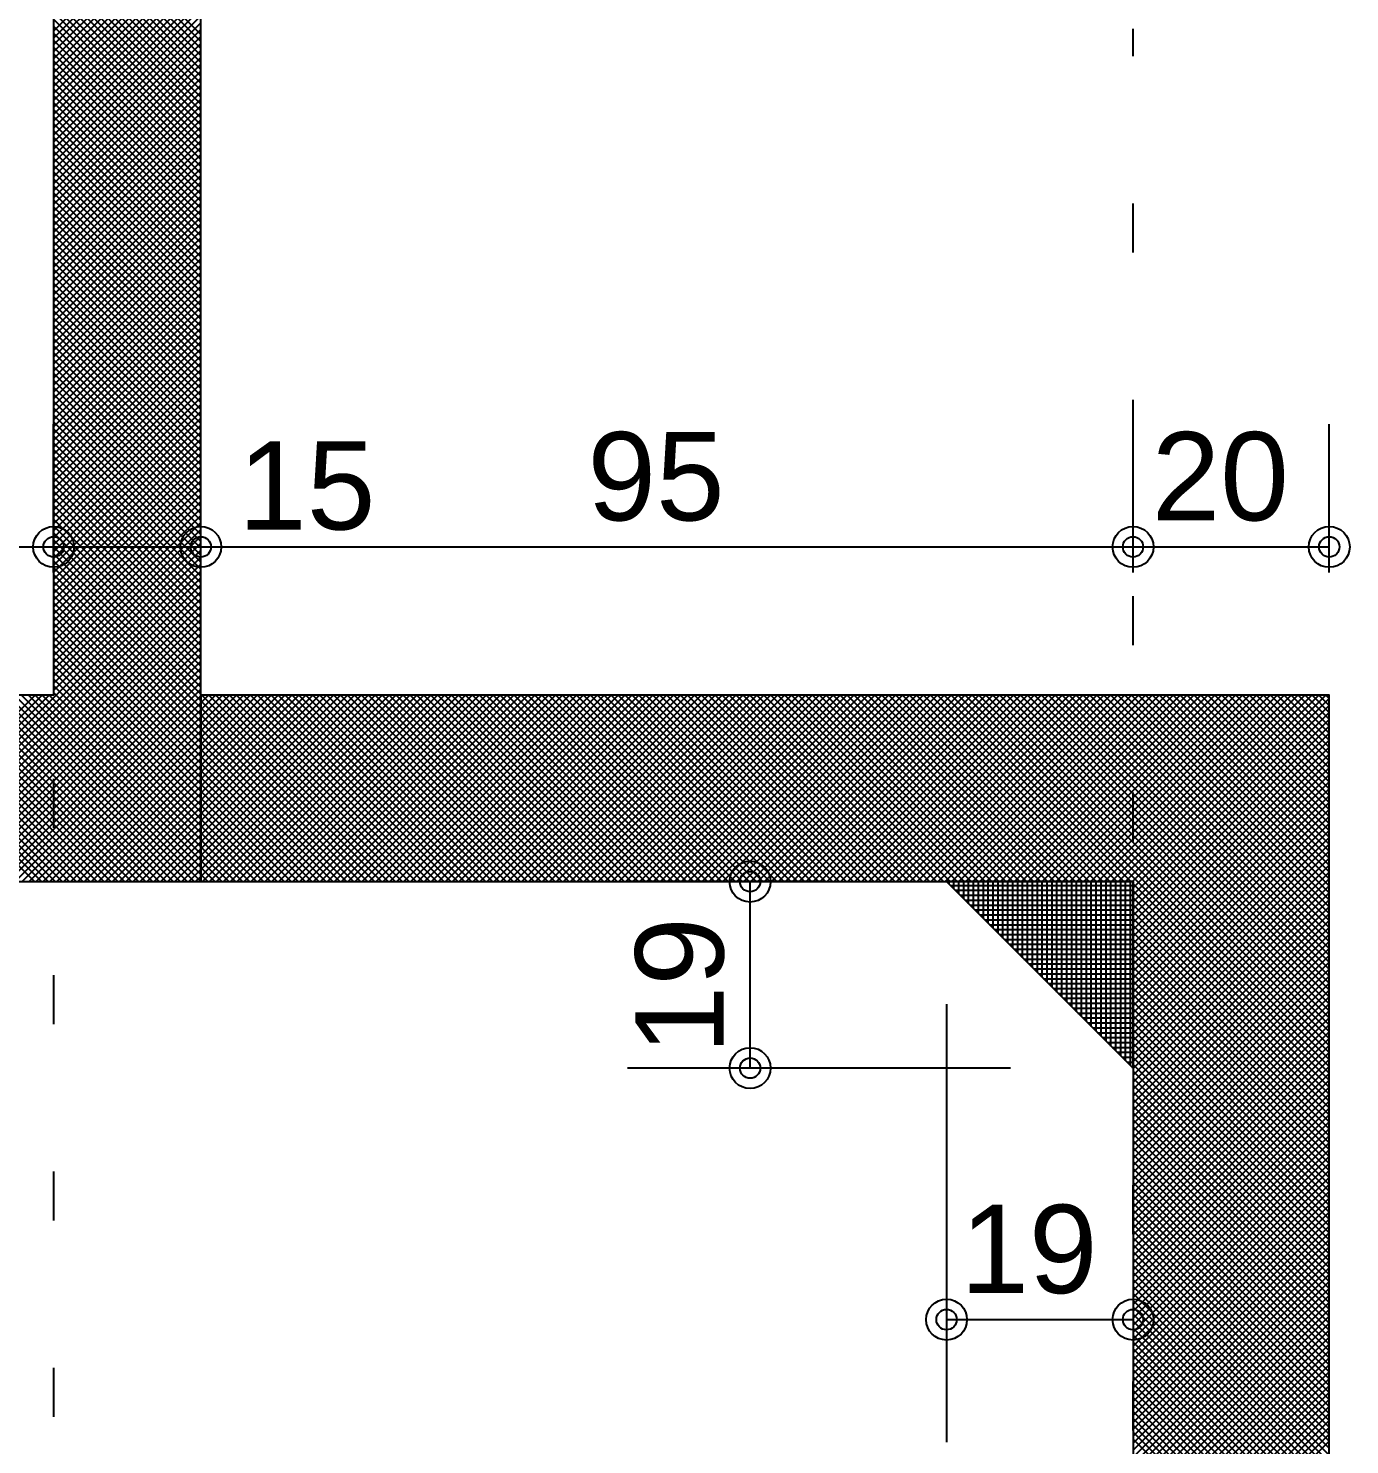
# Model space of a CAD drawing. Extents: x 0 to 119, y 0 to 84.
# Drawn here: x 70.583 to 73.277, y 66.921 to 69.806 of the extents above; entities that cross this region are included whole.
import ezdxf

# ---------------------------------------------------------------- set-up
doc = ezdxf.new("R2010")
doc.units = 0
doc.header["$MEASUREMENT"] = 0
doc.linetypes.add('ESTILO_TQS_0002', pattern=[0.4, 0.1, -0.3])
for name, color, linetype in [('10', 252, 'CONTINUOUS'), ('29', 9, 'CONTINUOUS'), ('3', 7, 'CONTINUOUS'), ('32', 250, 'CONTINUOUS'), ('6', 178, 'CONTINUOUS')]:
    doc.layers.add(name, color=color, linetype=linetype)
doc.styles.add('TQS_ARIAL', font='arial.ttf')

msp = doc.modelspace()

# ---------------------------------------------------------------- linework, layer by layer
at = {"layer": '10', "color": 252, "linetype": 'Continuous'}
msp.add_line((72.835, 68.067783), (72.835, 67.687783), dxfattribs=at)
at = {"layer": '29', "color": 9, "linetype": 'Continuous'}
for p, q in [((70.635, 69.800614), (70.935, 70.100614)), ((70.635, 70.093392), (70.935, 69.793392)), ((70.635, 69.786472), (70.935, 70.086472)), ((70.635, 70.07925), (70.935, 69.77925)), ((70.635, 69.77233), (70.935, 70.07233)), ((70.635, 70.065107), (70.935, 69.765107)), ((70.635, 69.758187), (70.935, 70.058187)), ((70.635, 70.050965), (70.935, 69.750965)), ((70.635, 69.744045), (70.935, 70.044045)), ((70.635, 70.036823), (70.935, 69.736823)), ((70.635, 69.729903), (70.935, 70.029903)), ((70.635, 70.022681), (70.935, 69.722681)), ((70.635, 69.715761), (70.935, 70.015761)), ((70.635, 70.008539), (70.935, 69.708539)), ((70.635, 69.701619), (70.935, 70.001619)), ((70.635, 69.994397), (70.935, 69.694397)), ((70.635, 69.687477), (70.935, 69.987477)), ((70.635, 69.980255), (70.935, 69.680255)), ((70.635, 69.673335), (70.935, 69.973335)), ((70.635, 69.966112), (70.935, 69.666112)), ((70.635, 69.659193), (70.935, 69.959193)), ((70.635, 69.95197), (70.935, 69.65197)), ((70.635, 69.64505), (70.935, 69.94505)), ((70.635, 69.937828), (70.935, 69.637828)), ((70.635, 69.630908), (70.935, 69.930908)), ((70.635, 69.923686), (70.935, 69.623686)), ((70.635, 69.616766), (70.935, 69.916766)), ((70.635, 69.909544), (70.935, 69.609544)), ((70.635, 69.602624), (70.935, 69.902624)), ((70.635, 69.895402), (70.935, 69.595402)), ((70.635, 69.588482), (70.935, 69.888482)), ((70.635, 69.88126), (70.935, 69.58126)), ((70.635, 69.57434), (70.935, 69.87434)), ((70.635, 69.867118), (70.935, 69.567118)), ((70.635, 69.560198), (70.935, 69.860198)), ((70.635, 69.852975), (70.935, 69.552975)), ((70.635, 69.546055), (70.935, 69.846055)), ((70.635, 69.838833), (70.935, 69.538833)), ((70.635, 69.531913), (70.935, 69.831913)), ((70.635, 69.824691), (70.935, 69.524691)), ((70.635, 69.517771), (70.935, 69.817771)), ((70.635, 69.810549), (70.935, 69.510549)), ((70.635, 69.503629), (70.935, 69.803629)), ((70.635, 69.796407), (70.935, 69.496407)), ((70.635, 69.489487), (70.935, 69.789487)), ((70.635, 69.782265), (70.935, 69.482265)), ((70.635, 69.475345), (70.935, 69.775345)), ((70.635, 69.768123), (70.935, 69.468123)), ((70.635, 69.461203), (70.935, 69.761203)), ((70.635, 69.75398), (70.935, 69.45398)), ((70.635, 69.44706), (70.935, 69.74706)), ((70.635, 69.739838), (70.935, 69.439838)), ((70.635, 69.432918), (70.935, 69.732918)), ((70.635, 69.725696), (70.935, 69.425696)), ((70.635, 69.418776), (70.935, 69.718776)), ((70.635, 69.711554), (70.935, 69.411554)), ((70.635, 69.404634), (70.935, 69.704634)), ((70.635, 69.697412), (70.935, 69.397412)), ((70.635, 69.390492), (70.935, 69.690492)), ((70.635, 69.68327), (70.935, 69.38327)), ((70.635, 69.37635), (70.935, 69.67635)), ((70.635, 69.669128), (70.935, 69.369128)), ((70.635, 69.362208), (70.935, 69.662208)), ((70.635, 69.654986), (70.935, 69.354986)), ((70.635, 69.348066), (70.935, 69.648066)), ((70.635, 69.640843), (70.935, 69.340843)), ((70.635, 69.333923), (70.935, 69.633923)), ((70.635, 69.626701), (70.935, 69.326701)), ((70.635, 69.319781), (70.935, 69.619781)), ((70.635, 69.612559), (70.935, 69.312559)), ((70.635, 69.305639), (70.935, 69.605639)), ((70.635, 69.598417), (70.935, 69.298417)), ((70.635, 69.291497), (70.935, 69.591497)), ((70.635, 69.584275), (70.935, 69.284275)), ((70.635, 69.277355), (70.935, 69.577355)), ((70.635, 69.570133), (70.935, 69.270133)), ((70.635, 69.263213), (70.935, 69.563213)), ((70.635, 69.555991), (70.935, 69.255991)), ((70.635, 69.249071), (70.935, 69.549071)), ((70.635, 69.541848), (70.935, 69.241848)), ((70.635, 69.234928), (70.935, 69.534928)), ((70.635, 69.527706), (70.935, 69.227706)), ((70.635, 69.220786), (70.935, 69.520786)), ((70.635, 69.513564), (70.935, 69.213564)), ((70.635, 69.206644), (70.935, 69.506644)), ((70.635, 69.499422), (70.935, 69.199422)), ((70.635, 69.192502), (70.935, 69.492502)), ((70.635, 69.48528), (70.935, 69.18528)), ((70.635, 69.17836), (70.935, 69.47836)), ((70.635, 69.471138), (70.935, 69.171138)), ((70.635, 69.164218), (70.935, 69.464218)), ((70.635, 69.456996), (70.935, 69.156996)), ((70.635, 69.150076), (70.935, 69.450076)), ((70.635, 69.442853), (70.935, 69.142853)), ((70.635, 69.135934), (70.935, 69.435934)), ((70.635, 69.428711), (70.935, 69.128711)), ((70.635, 69.121791), (70.935, 69.421791)), ((70.635, 69.414569), (70.935, 69.114569)), ((70.635, 69.107649), (70.935, 69.407649)), ((70.635, 69.400427), (70.935, 69.100427)), ((70.635, 69.093507), (70.935, 69.393507)), ((70.635, 69.386285), (70.935, 69.086285)), ((70.635, 69.079365), (70.935, 69.379365)), ((70.635, 69.372143), (70.935, 69.072143)), ((70.635, 69.065223), (70.935, 69.365223)), ((70.635, 69.358001), (70.935, 69.058001)), ((70.635, 69.051081), (70.935, 69.351081)), ((70.635, 69.343859), (70.935, 69.043859)), ((70.635, 69.036939), (70.935, 69.336939)), ((70.635, 69.329716), (70.935, 69.029716)), ((70.635, 69.022796), (70.935, 69.322796)), ((70.635, 69.315574), (70.935, 69.015574)), ((70.635, 69.008654), (70.935, 69.308654)), ((70.635, 69.301432), (70.935, 69.001432)), ((70.635, 68.994512), (70.935, 69.294512)), ((70.635, 69.28729), (70.935, 68.98729)), ((70.635, 68.98037), (70.935, 69.28037)), ((70.635, 69.273148), (70.935, 68.973148)), ((70.635, 68.966228), (70.935, 69.266228)), ((70.635, 69.259006), (70.935, 68.959006)), ((70.635, 68.952086), (70.935, 69.252086)), ((70.635, 69.244864), (70.935, 68.944864)), ((70.635, 68.937944), (70.935, 69.237944)), ((70.635, 69.230721), (70.935, 68.930721)), ((70.635, 68.923801), (70.935, 69.223801)), ((70.635, 69.216579), (70.935, 68.916579)), ((70.635, 68.909659), (70.935, 69.209659)), ((70.635, 69.202437), (70.935, 68.902437)), ((70.635, 68.895517), (70.935, 69.195517)), ((70.635, 69.188295), (70.935, 68.888295)), ((70.635, 68.881375), (70.935, 69.181375)), ((70.635, 69.174153), (70.935, 68.874153)), ((70.635, 68.867233), (70.935, 69.167233)), ((70.635, 69.160011), (70.935, 68.860011)), ((70.635, 68.853091), (70.935, 69.153091)), ((70.635, 69.145869), (70.935, 68.845869)), ((70.635, 68.838949), (70.935, 69.138949)), ((70.635, 69.131726), (70.935, 68.831726)), ((70.635, 68.824807), (70.935, 69.124807)), ((70.635, 69.117584), (70.935, 68.817584)), ((70.635, 68.810664), (70.935, 69.110664)), ((70.635, 69.103442), (70.935, 68.803442)), ((70.635, 68.796522), (70.935, 69.096522)), ((70.635, 69.0893), (70.935, 68.7893)), ((70.635, 68.78238), (70.935, 69.08238)), ((70.635, 69.075158), (70.935, 68.775158)), ((70.635, 68.768238), (70.935, 69.068238)), ((70.635, 69.061016), (70.935, 68.761016)), ((70.635, 68.754096), (70.935, 69.054096)), ((70.635, 69.046874), (70.935, 68.746874)), ((70.635, 68.739954), (70.935, 69.039954)), ((70.635, 69.032732), (70.935, 68.732732)), ((70.635, 68.725812), (70.935, 69.025812)), ((70.635, 69.018589), (70.935, 68.718589)), ((70.635, 68.711669), (70.935, 69.011669)), ((70.635, 69.004447), (70.935, 68.704447)), ((70.635, 68.697527), (70.935, 68.997527)), ((70.635, 68.990305), (70.935, 68.690305)), ((70.635, 68.683385), (70.935, 68.983385)), ((70.635, 68.976163), (70.935, 68.676163)), ((70.635, 68.669243), (70.935, 68.969243)), ((70.635, 68.962021), (70.935, 68.662021)), ((70.635, 68.655101), (70.935, 68.955101)), ((70.635, 68.947879), (70.935, 68.647879)), ((70.635, 68.640959), (70.935, 68.940959)), ((70.635, 68.933737), (70.935, 68.633737)), ((70.635, 68.626817), (70.935, 68.926817)), ((70.635, 68.919594), (70.935, 68.619594)), ((70.635, 68.612674), (70.935, 68.912674)), ((70.635, 68.905452), (70.935, 68.605452)), ((70.635, 68.598532), (70.935, 68.898532)), ((70.635, 68.89131), (70.935, 68.59131)), ((70.635, 68.58439), (70.935, 68.88439)), ((70.635, 68.877168), (70.935, 68.577168)), ((70.635, 68.570248), (70.935, 68.870248)), ((70.635, 68.863026), (70.935, 68.563026)), ((70.635, 68.556106), (70.935, 68.856106)), ((70.635, 68.848884), (70.935, 68.548884)), ((70.635, 68.541964), (70.935, 68.841964)), ((70.635, 68.834742), (70.935, 68.534742)), ((70.635, 68.527822), (70.935, 68.827822)), ((70.635, 68.8206), (70.935, 68.5206)), ((70.635, 68.51368), (70.935, 68.81368)), ((70.635, 68.806457), (70.935, 68.506457)), ((70.635, 68.499537), (70.935, 68.799537)), ((70.635, 68.792315), (70.935, 68.492315)), ((70.635, 68.485395), (70.935, 68.785395)), ((70.635, 68.778173), (70.935, 68.478173)), ((70.635, 68.471253), (70.935, 68.771253)), ((70.259814, 68.067783), (70.935, 68.742969)), ((70.635, 68.764031), (70.935, 68.464031)), ((70.635, 68.457111), (70.935, 68.757111)), ((70.635, 68.749889), (70.935, 68.449889)), ((70.273956, 68.067783), (70.935, 68.728827)), ((70.288098, 68.067783), (70.935, 68.714685)), ((70.635, 68.735747), (70.935, 68.435747)), ((70.635, 68.721605), (70.935, 68.421605)), ((70.30224, 68.067783), (70.935, 68.700542)), ((70.316382, 68.067783), (70.935, 68.6864)), ((70.635, 68.707462), (70.935, 68.407462)), ((70.635, 68.69332), (70.935, 68.39332)), ((70.635, 68.679178), (70.935, 68.379178)), ((70.330524, 68.067783), (70.935, 68.672258)), ((70.344667, 68.067783), (70.935, 68.658116)), ((70.635, 68.665036), (70.935, 68.365036)), ((70.635, 68.650894), (70.935, 68.350894)), ((70.358809, 68.067783), (70.935, 68.643974)), ((70.372951, 68.067783), (70.935, 68.629832)), ((70.635, 68.636752), (70.935, 68.336752)), ((70.635, 68.62261), (70.935, 68.32261)), ((70.387093, 68.067783), (70.935, 68.61569)), ((70.401235, 68.067783), (70.935, 68.601547)), ((70.635, 68.608467), (70.935, 68.308467)), ((70.635, 68.594325), (70.935, 68.294325)), ((70.415377, 68.067783), (70.935, 68.587405)), ((70.429519, 68.067783), (70.935, 68.573263)), ((70.635, 68.580183), (70.935, 68.280183)), ((70.635, 68.566041), (70.935, 68.266041)), ((70.443662, 68.067783), (70.935, 68.559121)), ((70.457804, 68.067783), (70.935, 68.544979)), ((70.635, 68.551899), (70.935, 68.251899)), ((70.635, 68.537757), (70.935, 68.237757)), ((70.471946, 68.067783), (70.935, 68.530837)), ((70.486088, 68.067783), (70.935, 68.516695)), ((70.635, 68.523615), (70.935, 68.223615)), ((70.635, 68.509473), (70.935, 68.209473)), ((70.50023, 68.067783), (70.935, 68.502553)), ((70.514372, 68.067783), (70.935, 68.48841)), ((70.635, 68.49533), (70.935, 68.19533)), ((70.635, 68.481188), (70.935, 68.181188)), ((70.528514, 68.067783), (70.935, 68.474268)), ((70.542657, 68.067783), (70.935, 68.460126)), ((70.635, 68.467046), (70.935, 68.167046)), ((70.635, 68.452904), (70.935, 68.152904)), ((70.215857, 68.447783), (70.595857, 68.067783)), ((70.217387, 68.067783), (70.597387, 68.447783)), ((70.229999, 68.447783), (70.609999, 68.067783)), ((70.23153, 68.067783), (70.61153, 68.447783)), ((70.244141, 68.447783), (70.624141, 68.067783)), ((70.245672, 68.067783), (70.625672, 68.447783)), ((70.258283, 68.447783), (70.638283, 68.067783)), ((70.272426, 68.447783), (70.652426, 68.067783)), ((70.286568, 68.447783), (70.666568, 68.067783)), ((70.30071, 68.447783), (70.68071, 68.067783)), ((70.314852, 68.447783), (70.694852, 68.067783)), ((70.328994, 68.447783), (70.708994, 68.067783)), ((70.343136, 68.447783), (70.723136, 68.067783)), ((70.357278, 68.447783), (70.737278, 68.067783)), ((70.371421, 68.447783), (70.751421, 68.067783)), ((70.385563, 68.447783), (70.765563, 68.067783)), ((70.399705, 68.447783), (70.779705, 68.067783)), ((70.413847, 68.447783), (70.793847, 68.067783)), ((70.427989, 68.447783), (70.807989, 68.067783)), ((70.442131, 68.447783), (70.822131, 68.067783)), ((70.456273, 68.447783), (70.836273, 68.067783)), ((70.470415, 68.447783), (70.850415, 68.067783)), ((70.484558, 68.447783), (70.864558, 68.067783)), ((70.4987, 68.447783), (70.8787, 68.067783)), ((70.512842, 68.447783), (70.892842, 68.067783)), ((70.526984, 68.447783), (70.906984, 68.067783)), ((70.541126, 68.447783), (70.921126, 68.067783)), ((70.555268, 68.447783), (70.935, 68.067783)), ((70.556799, 68.067783), (70.935, 68.445984)), ((70.56941, 68.447783), (70.935, 68.082193)), ((70.570941, 68.067783), (70.935, 68.431842)), ((70.583553, 68.447783), (70.935, 68.096335)), ((70.597695, 68.447783), (70.935, 68.110478)), ((70.611837, 68.447783), (70.935, 68.12462)), ((70.625979, 68.447783), (70.935, 68.138762)), ((70.935, 68.078288), (71.304494, 68.447783)), ((70.935, 68.092431), (71.290352, 68.447783)), ((70.935, 68.106573), (71.27621, 68.447783)), ((70.935, 68.120715), (71.262068, 68.447783)), ((70.935, 68.134857), (71.247926, 68.447783)), ((70.935, 68.148999), (71.233783, 68.447783)), ((70.935, 68.163141), (71.219641, 68.447783)), ((70.935, 68.177283), (71.205499, 68.447783)), ((70.935, 68.191426), (71.191357, 68.447783)), ((70.935, 68.205568), (71.177215, 68.447783)), ((70.935, 68.21971), (71.163073, 68.447783)), ((70.935, 68.233852), (71.148931, 68.447783)), ((70.935, 68.247994), (71.134789, 68.447783)), ((70.935, 68.262136), (71.120646, 68.447783)), ((70.935, 68.276278), (71.106504, 68.447783)), ((70.935, 68.290421), (71.092362, 68.447783)), ((70.935, 68.304563), (71.07822, 68.447783)), ((70.935, 68.318705), (71.064078, 68.447783)), ((70.935, 68.332847), (71.049936, 68.447783)), ((70.935, 68.346989), (71.035794, 68.447783)), ((70.935, 68.361131), (71.021651, 68.447783)), ((70.935, 68.375273), (71.007509, 68.447783)), ((70.935, 68.389415), (70.993367, 68.447783)), ((70.935, 68.403558), (70.979225, 68.447783)), ((70.935, 68.4177), (70.965083, 68.447783)), ((70.935, 68.431842), (70.950941, 68.447783)), ((70.935, 68.445984), (70.936799, 68.447783)), ((70.935, 68.435747), (71.302964, 68.067783)), ((70.935, 68.421605), (71.288822, 68.067783)), ((70.937106, 68.447783), (71.317106, 68.067783)), ((70.938636, 68.067783), (71.318636, 68.447783)), ((70.951248, 68.447783), (71.331248, 68.067783)), ((70.952778, 68.067783), (71.332778, 68.447783)), ((70.96539, 68.447783), (71.34539, 68.067783)), ((70.966921, 68.067783), (71.346921, 68.447783)), ((70.979532, 68.447783), (71.359532, 68.067783)), ((70.981063, 68.067783), (71.361063, 68.447783)), ((70.993674, 68.447783), (71.373674, 68.067783)), ((70.995205, 68.067783), (71.375205, 68.447783)), ((71.007817, 68.447783), (71.387817, 68.067783)), ((71.009347, 68.067783), (71.389347, 68.447783)), ((71.021959, 68.447783), (71.401959, 68.067783)), ((71.023489, 68.067783), (71.403489, 68.447783)), ((71.036101, 68.447783), (71.416101, 68.067783)), ((71.037631, 68.067783), (71.417631, 68.447783)), ((71.050243, 68.447783), (71.430243, 68.067783)), ((71.051773, 68.067783), (71.431773, 68.447783)), ((71.064385, 68.447783), (71.444385, 68.067783)), ((71.065916, 68.067783), (71.445916, 68.447783)), ((71.078527, 68.447783), (71.458527, 68.067783)), ((71.080058, 68.067783), (71.460058, 68.447783)), ((71.092669, 68.447783), (71.472669, 68.067783)), ((71.0942, 68.067783), (71.4742, 68.447783)), ((71.106812, 68.447783), (71.486812, 68.067783)), ((71.108342, 68.067783), (71.488342, 68.447783)), ((71.120954, 68.447783), (71.500954, 68.067783)), ((71.122484, 68.067783), (71.502484, 68.447783)), ((71.135096, 68.447783), (71.515096, 68.067783)), ((71.136626, 68.067783), (71.516626, 68.447783)), ((71.149238, 68.447783), (71.529238, 68.067783)), ((71.150768, 68.067783), (71.530768, 68.447783)), ((71.16338, 68.447783), (71.54338, 68.067783)), ((71.16491, 68.067783), (71.54491, 68.447783)), ((71.177522, 68.447783), (71.557522, 68.067783)), ((71.179053, 68.067783), (71.559053, 68.447783)), ((71.191664, 68.447783), (71.571664, 68.067783)), ((71.193195, 68.067783), (71.573195, 68.447783)), ((71.205807, 68.447783), (71.585807, 68.067783)), ((71.207337, 68.067783), (71.587337, 68.447783)), ((71.219949, 68.447783), (71.599949, 68.067783)), ((71.221479, 68.067783), (71.601479, 68.447783)), ((71.234091, 68.447783), (71.614091, 68.067783)), ((71.235621, 68.067783), (71.615621, 68.447783)), ((71.248233, 68.447783), (71.628233, 68.067783)), ((71.249763, 68.067783), (71.629763, 68.447783)), ((71.262375, 68.447783), (71.642375, 68.067783)), ((71.263905, 68.067783), (71.643905, 68.447783)), ((71.276517, 68.447783), (71.656517, 68.067783)), ((71.278048, 68.067783), (71.658048, 68.447783)), ((71.290659, 68.447783), (71.670659, 68.067783)), ((71.29219, 68.067783), (71.67219, 68.447783)), ((71.304801, 68.447783), (71.684801, 68.067783)), ((71.306332, 68.067783), (71.686332, 68.447783)), ((71.318944, 68.447783), (71.698944, 68.067783)), ((71.320474, 68.067783), (71.700474, 68.447783)), ((71.333086, 68.447783), (71.713086, 68.067783)), ((71.334616, 68.067783), (71.714616, 68.447783)), ((71.347228, 68.447783), (71.727228, 68.067783)), ((71.348758, 68.067783), (71.728758, 68.447783)), ((71.36137, 68.447783), (71.74137, 68.067783)), ((71.3629, 68.067783), (71.7429, 68.447783)), ((71.375512, 68.447783), (71.755512, 68.067783)), ((71.377043, 68.067783), (71.757043, 68.447783)), ((71.389654, 68.447783), (71.769654, 68.067783)), ((71.391185, 68.067783), (71.771185, 68.447783)), ((71.403796, 68.447783), (71.783796, 68.067783)), ((71.405327, 68.067783), (71.785327, 68.447783)), ((71.417939, 68.447783), (71.797939, 68.067783)), ((71.419469, 68.067783), (71.799469, 68.447783)), ((71.432081, 68.447783), (71.812081, 68.067783)), ((71.433611, 68.067783), (71.813611, 68.447783)), ((71.446223, 68.447783), (71.826223, 68.067783)), ((71.447753, 68.067783), (71.827753, 68.447783)), ((71.460365, 68.447783), (71.840365, 68.067783)), ((71.461895, 68.067783), (71.841895, 68.447783)), ((71.474507, 68.447783), (71.854507, 68.067783)), ((71.476037, 68.067783), (71.856037, 68.447783)), ((71.488649, 68.447783), (71.868649, 68.067783)), ((71.49018, 68.067783), (71.87018, 68.447783)), ((71.502791, 68.447783), (71.882791, 68.067783)), ((71.504322, 68.067783), (71.884322, 68.447783)), ((71.516934, 68.447783), (71.896934, 68.067783)), ((71.518464, 68.067783), (71.898464, 68.447783)), ((71.531076, 68.447783), (71.911076, 68.067783)), ((71.532606, 68.067783), (71.912606, 68.447783)), ((71.545218, 68.447783), (71.925218, 68.067783)), ((71.546748, 68.067783), (71.926748, 68.447783)), ((71.55936, 68.447783), (71.93936, 68.067783)), ((71.56089, 68.067783), (71.94089, 68.447783)), ((71.573502, 68.447783), (71.953502, 68.067783)), ((71.575032, 68.067783), (71.955032, 68.447783)), ((71.587644, 68.447783), (71.967644, 68.067783)), ((71.589175, 68.067783), (71.969175, 68.447783)), ((71.601786, 68.447783), (71.981786, 68.067783)), ((71.603317, 68.067783), (71.983317, 68.447783)), ((71.615928, 68.447783), (71.995928, 68.067783)), ((71.617459, 68.067783), (71.997459, 68.447783)), ((71.630071, 68.447783), (72.010071, 68.067783)), ((71.631601, 68.067783), (72.011601, 68.447783)), ((71.644213, 68.447783), (72.024213, 68.067783)), ((71.645743, 68.067783), (72.025743, 68.447783)), ((71.658355, 68.447783), (72.038355, 68.067783)), ((71.659885, 68.067783), (72.039885, 68.447783)), ((71.672497, 68.447783), (72.052497, 68.067783)), ((71.674027, 68.067783), (72.054027, 68.447783)), ((71.686639, 68.447783), (72.066639, 68.067783)), ((71.688169, 68.067783), (72.068169, 68.447783)), ((71.700781, 68.447783), (72.080781, 68.067783)), ((71.702312, 68.067783), (72.082312, 68.447783)), ((71.714923, 68.447783), (72.094923, 68.067783)), ((71.716454, 68.067783), (72.096454, 68.447783)), ((71.729066, 68.447783), (72.109066, 68.067783)), ((71.730596, 68.067783), (72.110596, 68.447783)), ((71.743208, 68.447783), (72.123208, 68.067783)), ((71.744738, 68.067783), (72.124738, 68.447783)), ((71.75735, 68.447783), (72.13735, 68.067783)), ((71.75888, 68.067783), (72.13888, 68.447783)), ((71.771492, 68.447783), (72.151492, 68.067783)), ((71.773022, 68.067783), (72.153022, 68.447783)), ((71.785634, 68.447783), (72.165634, 68.067783)), ((71.787164, 68.067783), (72.167164, 68.447783)), ((71.799776, 68.447783), (72.179776, 68.067783)), ((71.801307, 68.067783), (72.181307, 68.447783)), ((71.813918, 68.447783), (72.193918, 68.067783)), ((71.815449, 68.067783), (72.195449, 68.447783)), ((71.82806, 68.447783), (72.20806, 68.067783)), ((71.829591, 68.067783), (72.209591, 68.447783)), ((71.842203, 68.447783), (72.222203, 68.067783)), ((71.843733, 68.067783), (72.223733, 68.447783)), ((71.856345, 68.447783), (72.236345, 68.067783)), ((71.857875, 68.067783), (72.237875, 68.447783)), ((71.870487, 68.447783), (72.250487, 68.067783)), ((71.872017, 68.067783), (72.252017, 68.447783)), ((71.884629, 68.447783), (72.264629, 68.067783)), ((71.886159, 68.067783), (72.266159, 68.447783)), ((71.898771, 68.447783), (72.278771, 68.067783)), ((71.900302, 68.067783), (72.280302, 68.447783)), ((71.912913, 68.447783), (72.292913, 68.067783)), ((71.914444, 68.067783), (72.294444, 68.447783)), ((71.927055, 68.447783), (72.307055, 68.067783)), ((71.928586, 68.067783), (72.308586, 68.447783)), ((71.941198, 68.447783), (72.321198, 68.067783)), ((71.942728, 68.067783), (72.322728, 68.447783)), ((71.95534, 68.447783), (72.33534, 68.067783)), ((71.95687, 68.067783), (72.33687, 68.447783)), ((71.969482, 68.447783), (72.349482, 68.067783)), ((71.971012, 68.067783), (72.351012, 68.447783)), ((71.983624, 68.447783), (72.363624, 68.067783)), ((71.985154, 68.067783), (72.365154, 68.447783)), ((71.997766, 68.447783), (72.377766, 68.067783)), ((71.999296, 68.067783), (72.379296, 68.447783)), ((72.011908, 68.447783), (72.391908, 68.067783)), ((72.013439, 68.067783), (72.393439, 68.447783)), ((72.02605, 68.447783), (72.40605, 68.067783)), ((72.027581, 68.067783), (72.407581, 68.447783)), ((72.040193, 68.447783), (72.420193, 68.067783)), ((72.041723, 68.067783), (72.421723, 68.447783)), ((72.054335, 68.447783), (72.434335, 68.067783)), ((72.055865, 68.067783), (72.435865, 68.447783)), ((72.068477, 68.447783), (72.448477, 68.067783)), ((72.070007, 68.067783), (72.450007, 68.447783)), ((72.082619, 68.447783), (72.462619, 68.067783)), ((72.084149, 68.067783), (72.464149, 68.447783)), ((72.096761, 68.447783), (72.476761, 68.067783)), ((72.098291, 68.067783), (72.478291, 68.447783)), ((72.110903, 68.447783), (72.490903, 68.067783)), ((72.112434, 68.067783), (72.492434, 68.447783)), ((72.125045, 68.447783), (72.505045, 68.067783)), ((72.126576, 68.067783), (72.506576, 68.447783)), ((72.139187, 68.447783), (72.519187, 68.067783)), ((72.140718, 68.067783), (72.520718, 68.447783)), ((72.15333, 68.447783), (72.53333, 68.067783)), ((72.15486, 68.067783), (72.53486, 68.447783)), ((72.167472, 68.447783), (72.547472, 68.067783)), ((72.169002, 68.067783), (72.549002, 68.447783)), ((72.181614, 68.447783), (72.561614, 68.067783)), ((72.183144, 68.067783), (72.563144, 68.447783)), ((72.195756, 68.447783), (72.575756, 68.067783)), ((72.197286, 68.067783), (72.577286, 68.447783)), ((72.209898, 68.447783), (72.589898, 68.067783)), ((72.211429, 68.067783), (72.591429, 68.447783)), ((72.22404, 68.447783), (72.60404, 68.067783)), ((72.225571, 68.067783), (72.605571, 68.447783)), ((72.238182, 68.447783), (72.618182, 68.067783)), ((72.239713, 68.067783), (72.619713, 68.447783)), ((72.252325, 68.447783), (72.632325, 68.067783)), ((72.253855, 68.067783), (72.633855, 68.447783)), ((72.266467, 68.447783), (72.646467, 68.067783)), ((72.267997, 68.067783), (72.647997, 68.447783)), ((72.280609, 68.447783), (72.660609, 68.067783)), ((72.282139, 68.067783), (72.662139, 68.447783)), ((72.294751, 68.447783), (72.674751, 68.067783)), ((72.296281, 68.067783), (72.676281, 68.447783)), ((72.308893, 68.447783), (72.688893, 68.067783)), ((72.310423, 68.067783), (72.690423, 68.447783)), ((72.323035, 68.447783), (72.703035, 68.067783)), ((72.324566, 68.067783), (72.704566, 68.447783)), ((72.337177, 68.447783), (72.717177, 68.067783)), ((72.338708, 68.067783), (72.718708, 68.447783)), ((72.35132, 68.447783), (72.73132, 68.067783)), ((72.35285, 68.067783), (72.73285, 68.447783)), ((72.365462, 68.447783), (72.745462, 68.067783)), ((72.366992, 68.067783), (72.746992, 68.447783)), ((72.379604, 68.447783), (72.759604, 68.067783)), ((72.381134, 68.067783), (72.761134, 68.447783)), ((72.393746, 68.447783), (72.773746, 68.067783)), ((72.395276, 68.067783), (72.775276, 68.447783)), ((72.407888, 68.447783), (72.787888, 68.067783)), ((72.409418, 68.067783), (72.789418, 68.447783)), ((72.42203, 68.447783), (72.80203, 68.067783)), ((72.423561, 68.067783), (72.803561, 68.447783)), ((72.436172, 68.447783), (72.816172, 68.067783)), ((72.437703, 68.067783), (72.817703, 68.447783)), ((72.450314, 68.447783), (72.830314, 68.067783)), ((72.451845, 68.067783), (72.831845, 68.447783)), ((72.464457, 68.447783), (73.235, 67.677239)), ((72.465987, 68.067783), (72.845987, 68.447783)), ((72.478599, 68.447783), (73.235, 67.691382)), ((72.480129, 68.067783), (72.860129, 68.447783)), ((72.492741, 68.447783), (73.235, 67.705524)), ((72.494271, 68.067783), (72.874271, 68.447783)), ((72.506883, 68.447783), (73.235, 67.719666)), ((72.508413, 68.067783), (72.888413, 68.447783)), ((72.521025, 68.447783), (73.235, 67.733808)), ((72.522555, 68.067783), (72.902555, 68.447783)), ((72.535167, 68.447783), (73.235, 67.74795)), ((72.536698, 68.067783), (72.916698, 68.447783)), ((72.549309, 68.447783), (73.235, 67.762092)), ((72.55084, 68.067783), (72.93084, 68.447783)), ((72.563452, 68.447783), (73.235, 67.776234)), ((72.564982, 68.067783), (72.944982, 68.447783)), ((72.577594, 68.447783), (73.235, 67.790377)), ((72.579124, 68.067783), (72.959124, 68.447783)), ((72.591736, 68.447783), (73.235, 67.804519)), ((72.593266, 68.067783), (72.973266, 68.447783)), ((72.605878, 68.447783), (73.235, 67.818661)), ((72.607408, 68.067783), (72.987408, 68.447783)), ((72.62002, 68.447783), (73.235, 67.832803)), ((72.62155, 68.067783), (73.00155, 68.447783)), ((72.634162, 68.447783), (73.235, 67.846945)), ((72.635693, 68.067783), (73.015693, 68.447783)), ((72.648304, 68.447783), (73.235, 67.861087)), ((72.649835, 68.067783), (73.029835, 68.447783)), ((72.662446, 68.447783), (73.235, 67.875229)), ((72.663977, 68.067783), (73.043977, 68.447783)), ((72.676589, 68.447783), (73.235, 67.889372)), ((72.678119, 68.067783), (73.058119, 68.447783)), ((72.690731, 68.447783), (73.235, 67.903514)), ((72.692261, 68.067783), (73.072261, 68.447783)), ((72.704873, 68.447783), (73.235, 67.917656)), ((72.706403, 68.067783), (73.086403, 68.447783)), ((72.719015, 68.447783), (73.235, 67.931798)), ((72.720545, 68.067783), (73.100545, 68.447783)), ((72.733157, 68.447783), (73.235, 67.94594)), ((72.734688, 68.067783), (73.114688, 68.447783)), ((72.747299, 68.447783), (73.235, 67.960082)), ((72.74883, 68.067783), (73.12883, 68.447783)), ((72.761441, 68.447783), (73.235, 67.974224)), ((72.762972, 68.067783), (73.142972, 68.447783)), ((72.775584, 68.447783), (73.235, 67.988366)), ((72.777114, 68.067783), (73.157114, 68.447783)), ((72.789726, 68.447783), (73.235, 68.002509)), ((72.791256, 68.067783), (73.171256, 68.447783)), ((72.803868, 68.447783), (73.235, 68.016651)), ((72.805398, 68.067783), (73.185398, 68.447783)), ((72.81801, 68.447783), (73.235, 68.030793)), ((72.81954, 68.067783), (73.19954, 68.447783)), ((72.832152, 68.447783), (73.235, 68.044935)), ((72.833682, 68.067783), (73.213682, 68.447783)), ((72.835, 68.054958), (73.227825, 68.447783)), ((72.835, 68.040816), (73.235, 68.440816)), ((72.835, 68.026674), (73.235, 68.426674)), ((72.846294, 68.447783), (73.235, 68.059077)), ((72.860436, 68.447783), (73.235, 68.073219)), ((72.874579, 68.447783), (73.235, 68.087361)), ((72.888721, 68.447783), (73.235, 68.101504)), ((72.902863, 68.447783), (73.235, 68.115646)), ((72.917005, 68.447783), (73.235, 68.129788)), ((72.931147, 68.447783), (73.235, 68.14393)), ((72.945289, 68.447783), (73.235, 68.158072)), ((72.959431, 68.447783), (73.235, 68.172214)), ((72.973573, 68.447783), (73.235, 68.186356)), ((72.987716, 68.447783), (73.235, 68.200498)), ((73.001858, 68.447783), (73.235, 68.214641)), ((73.016, 68.447783), (73.235, 68.228783)), ((73.030142, 68.447783), (73.235, 68.242925)), ((73.044284, 68.447783), (73.235, 68.257067)), ((73.058426, 68.447783), (73.235, 68.271209)), ((73.072568, 68.447783), (73.235, 68.285351)), ((73.086711, 68.447783), (73.235, 68.299493)), ((73.100853, 68.447783), (73.235, 68.313636)), ((73.114995, 68.447783), (73.235, 68.327778)), ((73.129137, 68.447783), (73.235, 68.34192)), ((73.143279, 68.447783), (73.235, 68.356062)), ((73.157421, 68.447783), (73.235, 68.370204)), ((73.171563, 68.447783), (73.235, 68.384346)), ((73.185706, 68.447783), (73.235, 68.398488)), ((73.199848, 68.447783), (73.235, 68.412631)), ((73.21399, 68.447783), (73.235, 68.426773)), ((73.228132, 68.447783), (73.235, 68.440915)), ((70.585083, 68.067783), (70.935, 68.4177)), ((70.599225, 68.067783), (70.935, 68.403558)), ((70.935, 68.407462), (71.27468, 68.067783)), ((70.935, 68.39332), (71.260537, 68.067783)), ((72.835, 68.012532), (73.235, 68.412532)), ((72.835, 67.998389), (73.235, 68.398389)), ((70.613367, 68.067783), (70.935, 68.389415)), ((70.627509, 68.067783), (70.935, 68.375273)), ((70.935, 68.379178), (71.246395, 68.067783)), ((70.935, 68.365036), (71.232253, 68.067783)), ((72.835, 67.984247), (73.235, 68.384247)), ((72.835, 67.970105), (73.235, 68.370105)), ((70.641651, 68.067783), (70.935, 68.361131)), ((70.655794, 68.067783), (70.935, 68.346989)), ((70.669936, 68.067783), (70.935, 68.332847)), ((70.935, 68.350894), (71.218111, 68.067783)), ((70.935, 68.336752), (71.203969, 68.067783)), ((72.835, 67.955963), (73.235, 68.355963)), ((72.835, 67.941821), (73.235, 68.341821)), ((70.684078, 68.067783), (70.935, 68.318705)), ((70.69822, 68.067783), (70.935, 68.304563)), ((70.935, 68.32261), (71.189827, 68.067783)), ((70.935, 68.308467), (71.175685, 68.067783)), ((72.835, 67.927679), (73.235, 68.327679)), ((72.835, 67.913537), (73.235, 68.313537)), ((70.712362, 68.067783), (70.935, 68.290421)), ((70.726504, 68.067783), (70.935, 68.276278)), ((70.935, 68.294325), (71.161542, 68.067783)), ((70.935, 68.280183), (71.1474, 68.067783)), ((72.835, 67.899395), (73.235, 68.299395)), ((72.835, 67.885252), (73.235, 68.285252)), ((70.740646, 68.067783), (70.935, 68.262136)), ((70.754789, 68.067783), (70.935, 68.247994)), ((70.935, 68.266041), (71.133258, 68.067783)), ((70.935, 68.251899), (71.119116, 68.067783)), ((72.835, 67.87111), (73.235, 68.27111)), ((72.835, 67.856968), (73.235, 68.256968)), ((70.768931, 68.067783), (70.935, 68.233852)), ((70.783073, 68.067783), (70.935, 68.21971)), ((70.935, 68.237757), (71.104974, 68.067783)), ((70.935, 68.223615), (71.090832, 68.067783)), ((72.835, 67.842826), (73.235, 68.242826)), ((72.835, 67.828684), (73.235, 68.228684)), ((70.797215, 68.067783), (70.935, 68.205568)), ((70.811357, 68.067783), (70.935, 68.191426)), ((70.935, 68.209473), (71.07669, 68.067783)), ((70.935, 68.19533), (71.062547, 68.067783)), ((72.835, 67.814542), (73.235, 68.214542)), ((72.835, 67.8004), (73.235, 68.2004)), ((70.825499, 68.067783), (70.935, 68.177283)), ((70.839641, 68.067783), (70.935, 68.163141)), ((70.935, 68.181188), (71.048405, 68.067783)), ((70.935, 68.167046), (71.034263, 68.067783)), ((72.835, 67.786257), (73.235, 68.186257)), ((72.835, 67.772115), (73.235, 68.172115)), ((70.853783, 68.067783), (70.935, 68.148999)), ((70.867926, 68.067783), (70.935, 68.134857)), ((70.935, 68.152904), (71.020121, 68.067783)), ((70.935, 68.138762), (71.005979, 68.067783)), ((72.835, 67.757973), (73.235, 68.157973)), ((72.835, 67.743831), (73.235, 68.143831)), ((70.882068, 68.067783), (70.935, 68.120715)), ((70.89621, 68.067783), (70.935, 68.106573)), ((70.935, 68.12462), (70.991837, 68.067783)), ((70.935, 68.110478), (70.977695, 68.067783)), ((72.835, 67.729689), (73.235, 68.129689)), ((72.835, 67.715547), (73.235, 68.115547)), ((70.910352, 68.067783), (70.935, 68.092431)), ((70.924494, 68.067783), (70.935, 68.078288)), ((70.935, 68.096335), (70.963553, 68.067783)), ((70.935, 68.082193), (70.94941, 68.067783)), ((72.835, 67.701405), (73.235, 68.101405)), ((72.835, 67.687263), (73.235, 68.087263)), ((72.835, 67.67312), (73.235, 68.07312)), ((72.46, 68.062783), (72.46, 68.067783)), ((72.462783, 68.06), (72.835, 68.06)), ((72.47, 68.052783), (72.47, 68.067783)), ((72.472783, 68.05), (72.835, 68.05)), ((72.48, 68.042783), (72.48, 68.067783)), ((72.49, 68.032783), (72.49, 68.067783)), ((72.5, 68.022783), (72.5, 68.067783)), ((72.51, 68.012783), (72.51, 68.067783)), ((72.52, 68.002783), (72.52, 68.067783)), ((72.53, 67.992783), (72.53, 68.067783)), ((72.54, 67.982783), (72.54, 68.067783)), ((72.55, 67.972783), (72.55, 68.067783)), ((72.56, 67.962783), (72.56, 68.067783)), ((72.57, 67.952783), (72.57, 68.067783)), ((72.58, 67.942783), (72.58, 68.067783)), ((72.59, 67.932783), (72.59, 68.067783)), ((72.6, 67.922783), (72.6, 68.067783)), ((72.61, 67.912783), (72.61, 68.067783)), ((72.62, 67.902783), (72.62, 68.067783)), ((72.63, 67.892783), (72.63, 68.067783)), ((72.64, 67.882783), (72.64, 68.067783)), ((72.65, 67.872783), (72.65, 68.067783)), ((72.66, 67.862783), (72.66, 68.067783)), ((72.67, 67.852783), (72.67, 68.067783)), ((72.68, 67.842783), (72.68, 68.067783)), ((72.69, 67.832783), (72.69, 68.067783)), ((72.7, 67.822783), (72.7, 68.067783)), ((72.71, 67.812783), (72.71, 68.067783)), ((72.72, 67.802783), (72.72, 68.067783)), ((72.73, 67.792783), (72.73, 68.067783)), ((72.74, 67.782783), (72.74, 68.067783)), ((72.75, 67.772783), (72.75, 68.067783)), ((72.76, 67.762783), (72.76, 68.067783)), ((72.77, 67.752783), (72.77, 68.067783)), ((72.78, 67.742783), (72.78, 68.067783)), ((72.79, 67.732783), (72.79, 68.067783)), ((72.8, 67.722783), (72.8, 68.067783)), ((72.81, 67.712783), (72.81, 68.067783)), ((72.82, 67.702783), (72.82, 68.067783)), ((72.83, 67.692783), (72.83, 68.067783)), ((72.835, 68.063097), (73.235, 67.663097)), ((72.835, 67.658978), (73.235, 68.058978)), ((72.835, 68.048955), (73.235, 67.648955)), ((72.835, 67.644836), (73.235, 68.044836)), ((72.482783, 68.04), (72.835, 68.04)), ((72.492783, 68.03), (72.835, 68.03)), ((72.502783, 68.02), (72.835, 68.02)), ((72.835, 68.034813), (73.235, 67.634813)), ((72.835, 67.630694), (73.235, 68.030694)), ((72.835, 68.020671), (73.235, 67.620671)), ((72.835, 67.616552), (73.235, 68.016552)), ((72.512783, 68.01), (72.835, 68.01)), ((72.522783, 68), (72.835, 68)), ((72.532783, 67.99), (72.835, 67.99)), ((72.835, 68.006529), (73.235, 67.606529)), ((72.835, 67.60241), (73.235, 68.00241)), ((72.835, 67.992387), (73.235, 67.592387)), ((72.835, 67.588268), (73.235, 67.988268)), ((72.542783, 67.98), (72.835, 67.98)), ((72.552783, 67.97), (72.835, 67.97)), ((72.562783, 67.96), (72.835, 67.96)), ((72.835, 67.978245), (73.235, 67.578245)), ((72.835, 67.574125), (73.235, 67.974125)), ((72.835, 67.964102), (73.235, 67.564102)), ((72.835, 67.559983), (73.235, 67.959983)), ((72.572783, 67.95), (72.835, 67.95)), ((72.582783, 67.94), (72.835, 67.94)), ((72.592783, 67.93), (72.835, 67.93)), ((72.835, 67.94996), (73.235, 67.54996)), ((72.835, 67.545841), (73.235, 67.945841)), ((72.835, 67.935818), (73.235, 67.535818)), ((72.835, 67.531699), (73.235, 67.931699)), ((72.602783, 67.92), (72.835, 67.92)), ((72.612783, 67.91), (72.835, 67.91)), ((72.622783, 67.9), (72.835, 67.9)), ((72.835, 67.921676), (73.235, 67.521676)), ((72.835, 67.517557), (73.235, 67.917557)), ((72.835, 67.907534), (73.235, 67.507534)), ((72.835, 67.503415), (73.235, 67.903415)), ((72.632783, 67.89), (72.835, 67.89)), ((72.642783, 67.88), (72.835, 67.88)), ((72.835, 67.893392), (73.235, 67.493392)), ((72.835, 67.489273), (73.235, 67.889273)), ((72.835, 67.87925), (73.235, 67.47925)), ((72.835, 67.47513), (73.235, 67.87513)), ((72.652783, 67.87), (72.835, 67.87)), ((72.662783, 67.86), (72.835, 67.86)), ((72.672783, 67.85), (72.835, 67.85)), ((72.835, 67.865107), (73.235, 67.465107)), ((72.835, 67.460988), (73.235, 67.860988)), ((72.835, 67.850965), (73.235, 67.450965)), ((72.835, 67.446846), (73.235, 67.846846)), ((72.682783, 67.84), (72.835, 67.84)), ((72.692783, 67.83), (72.835, 67.83)), ((72.702783, 67.82), (72.835, 67.82)), ((72.835, 67.836823), (73.235, 67.436823)), ((72.835, 67.432704), (73.235, 67.832704)), ((72.835, 67.822681), (73.235, 67.422681)), ((72.835, 67.418562), (73.235, 67.818562)), ((72.712783, 67.81), (72.835, 67.81)), ((72.722783, 67.8), (72.835, 67.8)), ((72.732783, 67.79), (72.835, 67.79)), ((72.835, 67.808539), (73.235, 67.408539)), ((72.835, 67.40442), (73.235, 67.80442)), ((72.835, 67.794397), (73.235, 67.394397)), ((72.835, 67.390278), (73.235, 67.790278)), ((72.742783, 67.78), (72.835, 67.78)), ((72.752783, 67.77), (72.835, 67.77)), ((72.762783, 67.76), (72.835, 67.76)), ((72.835, 67.780255), (73.235, 67.380255)), ((72.835, 67.376136), (73.235, 67.776136)), ((72.835, 67.766112), (73.235, 67.366112)), ((72.835, 67.361993), (73.235, 67.761993)), ((72.772783, 67.75), (72.835, 67.75)), ((72.782783, 67.74), (72.835, 67.74)), ((72.792783, 67.73), (72.835, 67.73)), ((72.835, 67.75197), (73.235, 67.35197)), ((72.835, 67.347851), (73.235, 67.747851)), ((72.835, 67.737828), (73.235, 67.337828)), ((72.835, 67.333709), (73.235, 67.733709)), ((72.802783, 67.72), (72.835, 67.72)), ((72.812783, 67.71), (72.835, 67.71)), ((72.822783, 67.7), (72.835, 67.7)), ((72.835, 67.723686), (73.235, 67.323686)), ((72.835, 67.319567), (73.235, 67.719567)), ((72.835, 67.709544), (73.235, 67.309544)), ((72.835, 67.305425), (73.235, 67.705425)), ((72.832783, 67.69), (72.835, 67.69)), ((72.835, 67.695402), (73.235, 67.295402)), ((72.835, 67.291283), (73.235, 67.691283)), ((72.835, 67.68126), (73.235, 67.28126)), ((72.835, 67.277141), (73.235, 67.677141)), ((72.835, 67.667118), (73.235, 67.267118)), ((72.835, 67.262998), (73.235, 67.662998)), ((72.835, 67.652975), (73.235, 67.252975)), ((72.835, 67.248856), (73.235, 67.648856)), ((72.835, 67.638833), (73.235, 67.238833)), ((72.835, 67.234714), (73.235, 67.634714)), ((72.835, 67.624691), (73.235, 67.224691)), ((72.835, 67.220572), (73.235, 67.620572)), ((72.835, 67.610549), (73.235, 67.210549)), ((72.835, 67.20643), (73.235, 67.60643)), ((72.835, 67.596407), (73.235, 67.196407)), ((72.835, 67.192288), (73.235, 67.592288)), ((72.835, 67.582265), (73.235, 67.182265)), ((72.835, 67.178146), (73.235, 67.578146)), ((72.835, 67.568123), (73.235, 67.168123)), ((72.835, 67.164003), (73.235, 67.564003)), ((72.835, 67.55398), (73.235, 67.15398)), ((72.835, 67.149861), (73.235, 67.549861)), ((72.835, 67.539838), (73.235, 67.139838)), ((72.835, 67.135719), (73.235, 67.535719)), ((72.835, 67.525696), (73.235, 67.125696)), ((72.835, 67.121577), (73.235, 67.521577)), ((72.835, 67.511554), (73.235, 67.111554)), ((72.835, 67.107435), (73.235, 67.507435)), ((72.835, 67.497412), (73.235, 67.097412)), ((72.835, 67.093293), (73.235, 67.493293)), ((72.835, 67.48327), (73.235, 67.08327)), ((72.835, 67.079151), (73.235, 67.479151)), ((72.835, 67.469128), (73.235, 67.069128)), ((72.835, 67.065009), (73.235, 67.465009)), ((72.835, 67.454986), (73.235, 67.054986)), ((72.835, 67.050866), (73.235, 67.450866)), ((72.835, 67.440843), (73.235, 67.040843)), ((72.835, 67.036724), (73.235, 67.436724)), ((72.835, 67.426701), (73.235, 67.026701)), ((72.835, 67.022582), (73.235, 67.422582)), ((72.835, 67.412559), (73.235, 67.012559)), ((72.835, 67.00844), (73.235, 67.40844)), ((72.835, 67.398417), (73.235, 66.998417)), ((72.835, 66.994298), (73.235, 67.394298)), ((72.835, 67.384275), (73.235, 66.984275)), ((72.835, 66.980156), (73.235, 67.380156)), ((72.835, 67.370133), (73.235, 66.970133)), ((72.835, 66.966014), (73.235, 67.366014)), ((72.835, 67.355991), (73.235, 66.955991)), ((72.835, 66.951871), (73.235, 67.351871)), ((72.835, 67.341848), (73.235, 66.941848)), ((72.835, 66.937729), (73.235, 67.337729)), ((72.835, 67.327706), (73.235, 66.927706)), ((72.835, 66.923587), (73.235, 67.323587)), ((72.835, 67.313564), (73.235, 66.913564)), ((72.835, 66.909445), (73.235, 67.309445)), ((72.835, 67.299422), (73.235, 66.899422)), ((72.835, 66.895303), (73.235, 67.295303)), ((72.835, 67.28528), (73.235, 66.88528)), ((72.835, 66.881161), (73.235, 67.281161)), ((72.835, 67.271138), (73.235, 66.871138)), ((72.835, 66.867019), (73.235, 67.267019)), ((72.835, 67.256996), (73.235, 66.856996)), ((72.835, 66.852877), (73.235, 67.252877)), ((72.835, 67.242853), (73.235, 66.842853)), ((72.835, 66.838734), (73.235, 67.238734)), ((72.835, 67.228711), (73.235, 66.828711)), ((72.835, 66.824592), (73.235, 67.224592)), ((72.835, 67.214569), (73.235, 66.814569)), ((72.835, 66.81045), (73.235, 67.21045)), ((72.835, 67.200427), (73.235, 66.800427)), ((72.835, 66.796308), (73.235, 67.196308)), ((72.835, 67.186285), (73.235, 66.786285)), ((72.835, 66.782166), (73.235, 67.182166)), ((72.835, 67.172143), (73.235, 66.772143)), ((72.835, 66.768024), (73.235, 67.168024)), ((72.835, 67.158001), (73.235, 66.758001)), ((72.835, 66.753882), (73.235, 67.153882)), ((72.835, 67.143859), (73.235, 66.743859)), ((72.835, 66.739739), (73.235, 67.139739)), ((72.835, 67.129716), (73.235, 66.729716)), ((72.835, 66.725597), (73.235, 67.125597)), ((72.835, 67.115574), (73.235, 66.715574)), ((72.835, 66.711455), (73.235, 67.111455)), ((72.835, 67.101432), (73.235, 66.701432)), ((72.835, 66.697313), (73.235, 67.097313)), ((72.835, 67.08729), (73.235, 66.68729)), ((72.835, 66.683171), (73.235, 67.083171)), ((72.835, 67.073148), (73.235, 66.673148)), ((72.835, 66.669029), (73.235, 67.069029)), ((72.835, 67.059006), (73.235, 66.659006)), ((72.835, 66.654887), (73.235, 67.054887)), ((72.835, 67.044864), (73.235, 66.644864)), ((72.835, 66.640744), (73.235, 67.040744)), ((72.835, 67.030721), (73.235, 66.630721)), ((72.835, 66.626602), (73.235, 67.026602)), ((72.835, 67.016579), (73.235, 66.616579)), ((72.835, 66.61246), (73.235, 67.01246)), ((72.835, 67.002437), (73.235, 66.602437)), ((72.835, 66.598318), (73.235, 66.998318)), ((72.835, 66.988295), (73.235, 66.588295)), ((72.835, 66.584176), (73.235, 66.984176)), ((72.835, 66.974153), (73.235, 66.574153)), ((72.835, 66.570034), (73.235, 66.970034)), ((72.835, 66.960011), (73.235, 66.560011)), ((72.835, 66.555892), (73.235, 66.955892)), ((72.835, 66.945869), (73.235, 66.545869)), ((72.835, 66.54175), (73.235, 66.94175)), ((72.835, 66.931726), (73.235, 66.531726)), ((72.835, 66.527607), (73.235, 66.927607))]:
    msp.add_line(p, q, dxfattribs=at)
for points in [[(68.135, 73.607804), (70.635, 73.607804), (70.635, 68.447783), (68.135, 68.447783), (68.135, 58.168843), (68.135, 57.788843), (72.835, 57.788843), (72.835, 58.168843), (68.335, 58.168843), (68.335, 68.067783), (70.935, 68.067783), (70.935, 73.607804), (70.935, 73.987804), (68.135, 73.987804), (68.135, 73.607804)], [(70.935, 68.067783), (72.835, 68.067783), (72.835, 58.168843), (72.835, 57.788843), (73.235, 57.788843), (73.235, 68.067783), (73.235, 68.447783), (70.935, 68.447783), (70.935, 68.067783)], [(72.455, 68.067783), (72.835, 67.687783), (72.835, 68.067783), (72.455, 68.067783)]]:
    msp.add_lwpolyline(points, dxfattribs=at)
at = {"layer": '3', "color": 7, "linetype": 'ESTILO_TQS_0002'}
for p, q in [((70.635, 77.077181), (70.635, 65.834356)), ((72.835, 54.14955), (72.835, 69.80496))]:
    msp.add_line(p, q, dxfattribs=at)
at = {"layer": '32', "color": 250, "linetype": 'Continuous'}
for p, q in [((70.635, 68.697783), (70.635, 68.999715)), ((70.635, 68.697783), (70.635, 68.999715)), ((70.935, 68.684555), (70.935, 68.999715)), ((70.935, 68.697783), (70.935, 68.999715)), ((72.835, 68.697783), (72.835, 68.999715)), ((72.835, 68.697783), (72.835, 68.999715)), ((73.235, 68.697783), (73.235, 68.999715)), ((68.135, 68.749715), (70.635, 68.749715)), ((70.635, 68.749715), (70.935, 68.749715)), ((70.935, 68.749715), (72.835, 68.749715)), ((72.835, 68.749715), (73.235, 68.749715)), ((70.635, 68.447783), (70.635, 68.447783)), ((70.635, 68.447783), (70.635, 68.447783)), ((70.935, 68.447783), (70.935, 68.447783)), ((70.935, 68.434555), (70.935, 68.434555)), ((72.835, 68.447783), (72.835, 68.447783)), ((72.835, 68.447783), (72.835, 68.447783)), ((73.235, 68.447783), (73.235, 68.447783)), ((72.205, 68.067783), (71.804486, 68.067783)), ((72.054486, 67.687783), (72.054486, 68.067783)), ((72.455, 68.067783), (72.455, 68.067783)), ((72.455, 68.067783), (72.455, 68.067783)), ((72.455, 67.817783), (72.455, 66.925353)), ((72.585, 67.687783), (71.804486, 67.687783)), ((72.835, 67.687783), (72.835, 67.687783)), ((72.835, 67.687783), (72.835, 67.687783)), ((72.835, 67.437783), (72.835, 66.925353)), ((72.455, 67.175353), (72.835, 67.175353))]:
    msp.add_line(p, q, dxfattribs=at)
for centre, radius in [((70.635, 68.749715), 0.041625), ((70.635, 68.749715), 0.041625), ((70.635, 68.749715), 0.02075), ((70.635, 68.749715), 0.02075), ((70.935, 68.749715), 0.041625), ((70.935, 68.749715), 0.041625), ((70.935, 68.749715), 0.02075), ((70.935, 68.749715), 0.02075), ((72.835, 68.749715), 0.041625), ((72.835, 68.749715), 0.041625), ((72.835, 68.749715), 0.02075), ((72.835, 68.749715), 0.02075), ((73.235, 68.749715), 0.041625), ((73.235, 68.749715), 0.02075), ((72.054486, 68.067783), 0.041625), ((72.054486, 68.067783), 0.02075), ((72.054486, 67.687783), 0.041625), ((72.054486, 67.687783), 0.02075), ((72.455, 67.175353), 0.041625), ((72.835, 67.175353), 0.041625), ((72.455, 67.175353), 0.02075), ((72.835, 67.175353), 0.02075)]:
    msp.add_circle(centre, radius, dxfattribs=at)
at = {"layer": '6', "color": 178, "linetype": 'Continuous'}
for p, q in [((70.635, 73.607804), (70.635, 68.447783)), ((70.935, 68.447783), (70.935, 73.607804)), ((70.635, 68.447783), (68.135, 68.447783)), ((73.235, 68.447783), (70.935, 68.447783)), ((73.235, 68.067783), (73.235, 68.447783)), ((68.335, 68.067783), (70.935, 68.067783)), ((70.935, 68.067783), (72.455, 68.067783)), ((72.455, 68.067783), (72.835, 67.687783)), ((73.235, 57.788843), (73.235, 68.067783)), ((72.835, 67.687783), (72.835, 58.548843))]:
    msp.add_line(p, q, dxfattribs=at)

# ---------------------------------------------------------------- texts
at = {"layer": '32', "color": 250, "linetype": 'Continuous', "style": 'TQS_ARIAL'}
for s, p in [('95', (71.723, 68.803715)), ('20', (72.873, 68.803715)), ('15', (71.011197, 68.785072)), ('19', (72.483, 67.229353))]:
    msp.add_text(s, height=0.18, dxfattribs=at).set_placement(p)
msp.add_text('19', height=0.18, rotation=90, dxfattribs=at).set_placement((72.000486, 67.715783))

doc.saveas('drawing.dxf')
